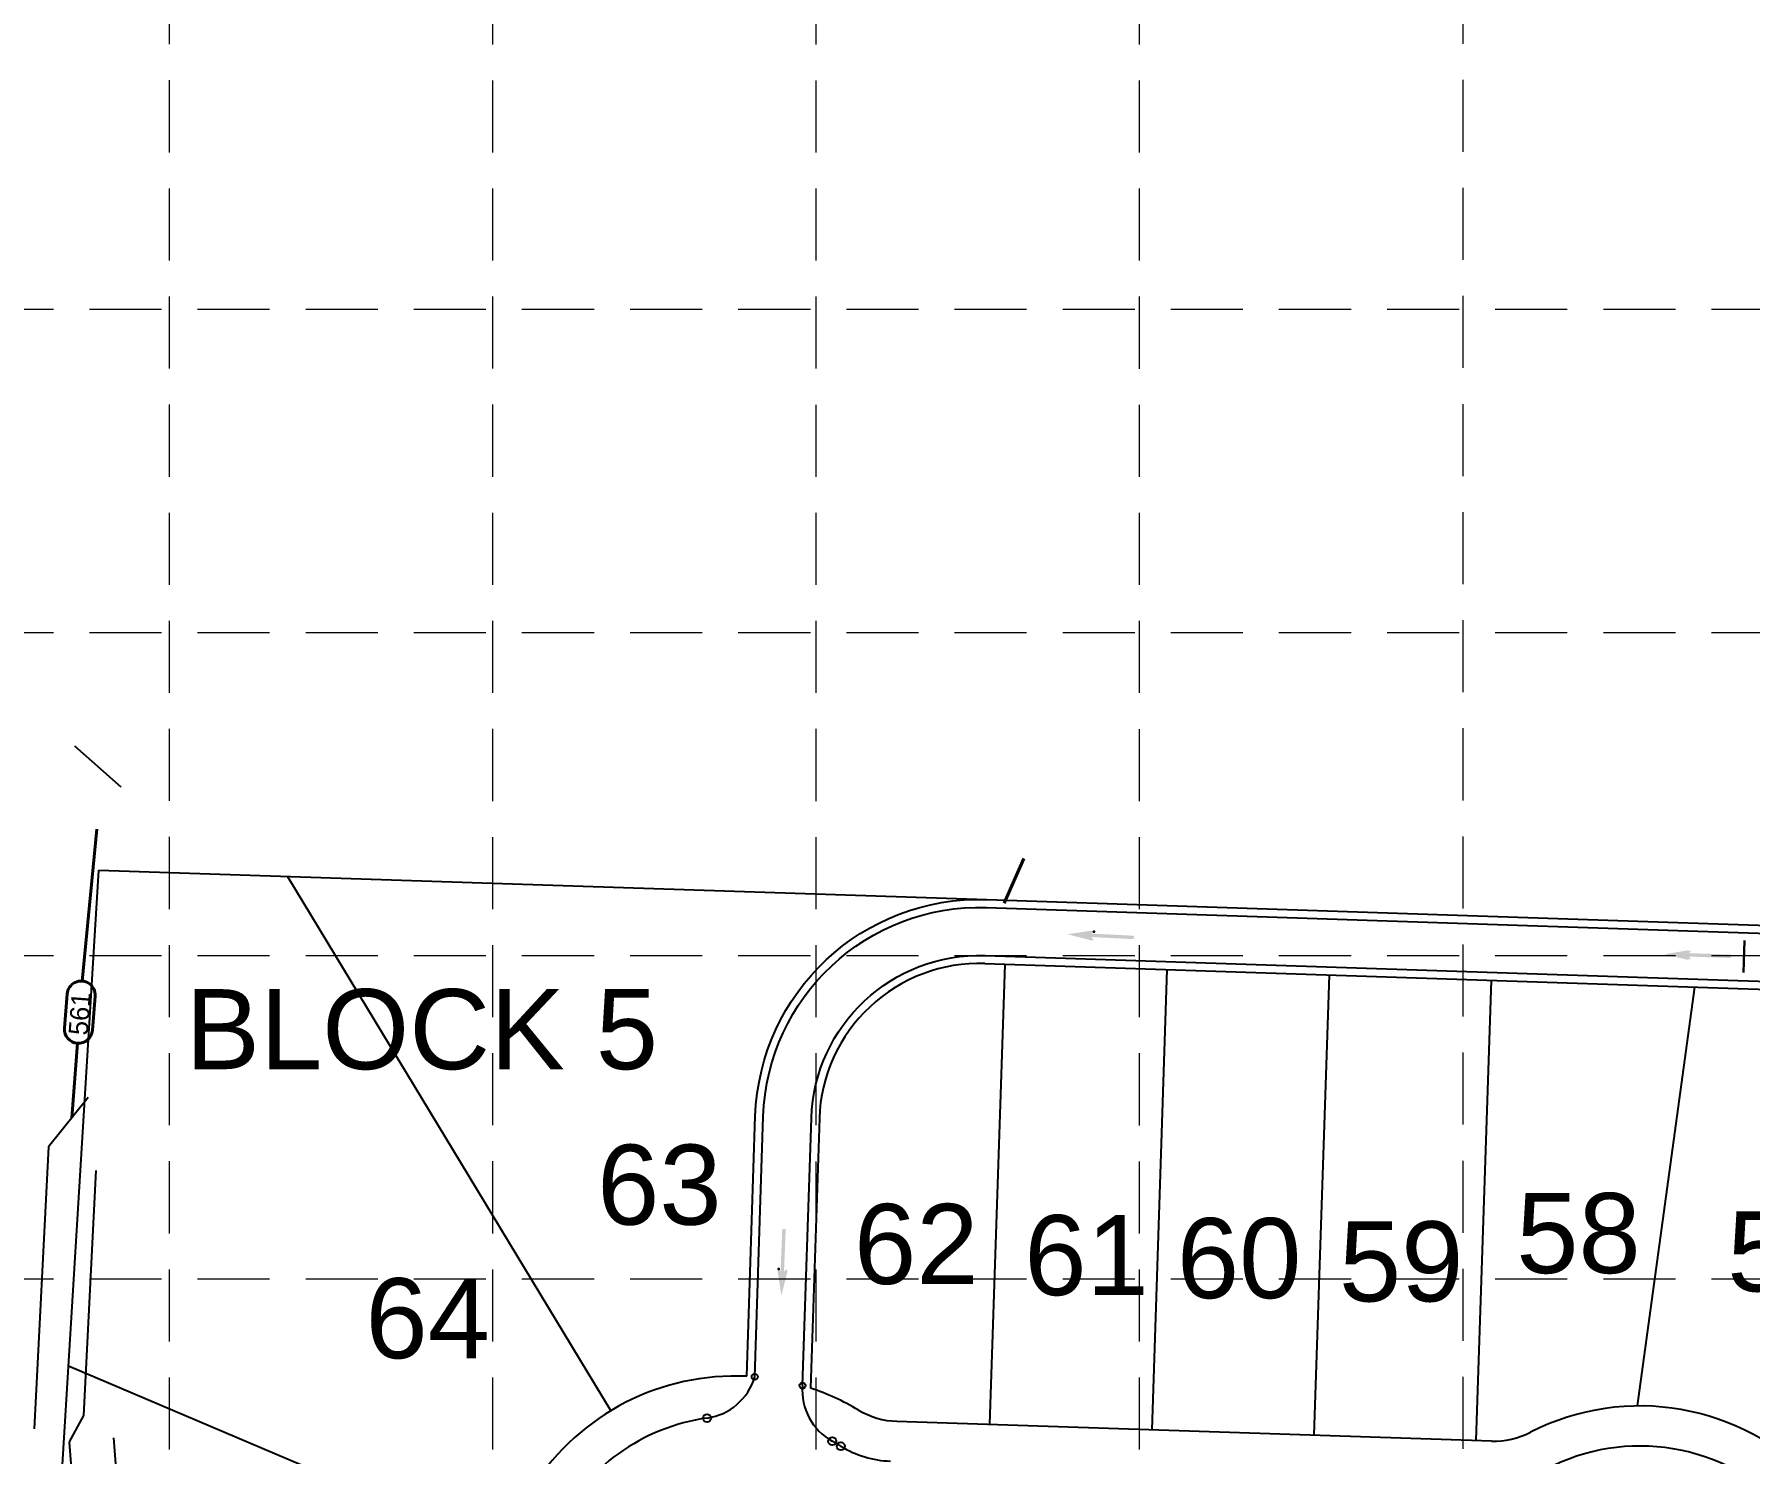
# Model space of a CAD drawing. Header units: feet. Extents: x 10084 to 13321, y 3329 to 8503.
# Drawn here: x 12072.5 to 12500.8, y 6921.7 to 7276.2 of the extents above; entities that cross this region are included whole.
import ezdxf
from ezdxf.enums import TextEntityAlignment as Align

# ---------------------------------------------------------------- set-up
doc = ezdxf.new("R2010")
doc.units = ezdxf.units.FT
doc.header["$LTSCALE"] = 40
doc.header["$MEASUREMENT"] = 0
for name, pattern in [('( Dashdot )', [1.001, 0.5, -0.25, 0.001, -0.25]), ('DASHED', [0.75, 0.5, -0.25]), ('HIDDEN', [0.375, 0.25, -0.125])]:
    doc.linetypes.add(name, pattern=pattern)
for name, color, linetype in [('CONT-L', 55, 'Continuous'), ('CURB', 4, 'Continuous'), ('flow arrow', 4, 'Continuous'), ('GRID', 254, 'DASHED'), ('Level 1', 7, 'Continuous'), ('LOT', 7, 'Continuous'), ('NAME', 6, 'Continuous'), ('ROW', 3, '( Dashdot )')]:
    doc.layers.add(name, color=color, linetype=linetype)
doc.styles.get("Standard").update_dxf_attribs({"font": 'ARIAL.TTF'})
doc.styles.add('Style-CB101', font='CB101.shx')

msp = doc.modelspace()

# ---------------------------------------------------------------- hatches: boundary and pattern name
at = {"layer": 'flow arrow', "linetype": 'Continuous', "lineweight": 30}
h = msp.add_hatch(color=7, dxfattribs=at)
edge = h.paths.add_edge_path()
edge.add_line((12336.94, 7050.08), (12336.42, 7050.72))
edge.add_line((12336.42, 7050.72), (12346.99, 7050.19))
edge.add_line((12346.99, 7050.19), (12347.03, 7051.05))
edge.add_line((12347.03, 7051.05), (12336.47, 7051.58))
edge.add_line((12336.47, 7051.58), (12337.03, 7052.05))
edge.add_line((12337.03, 7052.05), (12337.03, 7052.05))
edge.add_ellipse((12336.5, 7052.12), major_axis=(0.559, -0.028), ratio=0.285714, start_angle=342.8173, end_angle=484.7269)
edge.add_line((12336.18, 7052.27), (12336.18, 7052.27))
edge.add_line((12336.18, 7052.27), (12330.4, 7051.42))
edge.add_line((12330.4, 7051.42), (12336.07, 7049.96))
edge.add_line((12336.07, 7049.96), (12336.06, 7049.96))
edge.add_ellipse((12336.4, 7050.07), major_axis=(0.559, -0.028), ratio=0.285714, start_angle=234.1685, end_angle=374.4967)
edge.add_line((12336.94, 7050.08), (12336.94, 7050.08))
edge.add_line((12336.94, 7050.08), (12336.94, 7050.08))
h = msp.add_hatch(color=7, dxfattribs=at)
edge = h.paths.add_edge_path()
edge.add_line((12486.12, 7047.18), (12485.57, 7046.7))
edge.add_line((12485.57, 7046.7), (12496.15, 7046.35))
edge.add_line((12496.15, 7046.35), (12496.12, 7045.49))
edge.add_line((12496.12, 7045.49), (12485.54, 7045.84))
edge.add_line((12485.54, 7045.84), (12486.07, 7045.21))
edge.add_line((12486.07, 7045.21), (12486.07, 7045.21))
edge.add_ellipse((12485.53, 7045.19), major_axis=(0.56, -0.018), ratio=0.285714, start_angle=-125.8315, end_angle=14.4967, ccw=False)
edge.add_line((12485.2, 7045.07), (12485.2, 7045.07))
edge.add_line((12485.2, 7045.07), (12479.51, 7046.43))
edge.add_line((12479.51, 7046.43), (12485.28, 7047.38))
edge.add_line((12485.28, 7047.38), (12485.28, 7047.38))
edge.add_ellipse((12485.59, 7047.24), major_axis=(0.56, -0.018), ratio=0.285714, start_angle=-17.1827, end_angle=124.7269, ccw=False)
edge.add_line((12486.12, 7047.18), (12486.12, 7047.18))
edge.add_line((12486.12, 7047.18), (12486.12, 7047.18))
edge.add_line((12486.12, 7047.18), (12486.12, 7047.18))
h = msp.add_hatch(color=7, dxfattribs=at)
edge = h.paths.add_edge_path()
edge.add_line((12260.3, 6967.72), (12259.67, 6967.19))
edge.add_line((12259.67, 6967.19), (12260.09, 6977.77))
edge.add_line((12260.09, 6977.77), (12259.23, 6977.8))
edge.add_line((12259.23, 6977.8), (12258.81, 6967.23))
edge.add_line((12258.81, 6967.23), (12258.33, 6967.78))
edge.add_line((12258.33, 6967.78), (12258.33, 6967.78))
edge.add_ellipse((12258.26, 6967.25), major_axis=(0.022, 0.56), ratio=0.285714, start_angle=342.8173, end_angle=484.7269)
edge.add_line((12258.12, 6966.94), (12258.12, 6966.94))
edge.add_line((12258.12, 6966.94), (12259.02, 6961.16))
edge.add_line((12259.02, 6961.16), (12260.43, 6966.84))
edge.add_line((12260.43, 6966.84), (12260.43, 6966.84))
edge.add_ellipse((12260.31, 6967.17), major_axis=(0.022, 0.56), ratio=0.285714, start_angle=234.1685, end_angle=374.4967)
edge.add_line((12260.3, 6967.72), (12260.3, 6967.72))
edge.add_line((12260.3, 6967.72), (12260.3, 6967.72))

# ---------------------------------------------------------------- linework, layer by layer
at = {"layer": 'CONT-L', "color": 5, "extrusion": (-0.662125, -0.749394, 0), "elevation": -13319.67}
msp.add_lwpolyline([(4354.46, 562), (4369.95, 562)], dxfattribs=at)
at = {"layer": 'CONT-L', "color": 5, "extrusion": (0.77921, -0.626763, 0), "elevation": 5023.46}
msp.add_lwpolyline([(13037.82, 561), (13021.94, 561)], dxfattribs=at)
at = {"layer": 'CONT-L', "color": 5, "extrusion": (0.99876, -0.049793, 0)}
for points, elevation in [([(7590.93, 561), (7520.38, 561)], 11712.56), ([(7585.63, 562), (7524.35, 562)], 11724.66)]:
    msp.add_lwpolyline(points, dxfattribs=dict(at, elevation=elevation))
at = {"layer": 'CONT-L', "color": 5, "extrusion": (0.881092, -0.472945, 0), "elevation": 7369.7}
msp.add_lwpolyline([(11822.47, 562), (11814.95, 562)], dxfattribs=at)
at = {"layer": 'CONT-L', "color": 5, "elevation": 563}
msp.add_lwpolyline([(12092.27, 6925.67), (12093.59, 6908.26)], dxfattribs=at)
at = {"layer": 'CONT-L', "color": 5, "extrusion": (0.997173, 0.075145, 0), "elevation": 12567.41}
msp.add_lwpolyline([(5997.16, 562), (5984.16, 562)], dxfattribs=at)
at = {"layer": 'CURB', "color": 7}
for p, q in [((12310.26, 7058.09), (12549.52, 7050.17)), ((12309.86, 7046.1), (12531.96, 7038.74)), ((12252.35, 6940.87), (12254.5, 7005.91)), ((12264.28, 6938.67), (12266.5, 7005.51))]:
    msp.add_line(p, q, dxfattribs=at)
for centre, radius in [((12252.35, 6940.87), 0.75), ((12264.28, 6938.67), 0.75), ((12240.46, 6930.58), 1), ((12271.71, 6924.81), 1), ((12273.85, 6923.55), 1)]:
    msp.add_circle(centre, radius, dxfattribs=at)
at = {"layer": 'CURB', "color": 7, "extrusion": (0, 0, -1)}
for radius in [54, 42]:
    msp.add_arc((-12308.47, 7004.12), radius, 1.897, 91.897, dxfattribs=at)
at = {"layer": 'CURB', "color": 7}
for centre, radius, start, end in [((12238.43, 6944.93), 14.5, 278.0639, 343.7384), ((12278.74, 6937.49), 14.5, 175.3383, 241.0128), ((12247.48, 6881.07), 50, 98.0639, 208.0295), ((12247.48, 6881.07), 50, 58.1629, 61.0128), ((12287.03, 6944.8), 25, 238.2041, 268.2131), ((12473.35, 6873.59), 50, 328.1766, 118.0295)]:
    msp.add_arc(centre, radius, start, end, dxfattribs=at)
at = {"layer": 'flow arrow', "color": 7, "linetype": 'Continuous', "lineweight": 30}
msp.add_line((12499.19, 7041.83), (12499.47, 7049.82), dxfattribs=at)
for p in [(12337.03, 7052.05), (12258.33, 6967.78)]:
    msp.add_point(p, dxfattribs=at)
at = {"layer": 'GRID', "color": 252, "linetype": 'HIDDEN', "lineweight": 0, "ltscale": 1.8}
for p, q in [((12106.27, 3736.71), (12106.27, 8418.16)), ((12186.98, 3736.7), (12186.98, 8418.16)), ((12267.69, 3736.69), (12267.69, 8418.16)), ((12348.4, 3736.68), (12348.4, 8418.16)), ((12429.49, 3736.86), (12429.11, 8418.16)), ((10169.24, 7207.52), (13236.21, 7207.52)), ((10169.24, 7126.81), (13236.21, 7126.81)), ((10169.24, 7046.1), (13236.21, 7046.1)), ((10169.24, 6965.39), (13236.21, 6965.39))]:
    msp.add_line(p, q, dxfattribs=at)
at = {"layer": 'Level 1', "color": 5, "linetype": 'Continuous', "lineweight": 40}
for p, q in [((12084.44, 7039.72), (12088.09, 7077.68)), ((12081.84, 7005.57), (12083.26, 7024.19))]:
    msp.add_line(p, q, dxfattribs=at)
at = {"layer": 'Level 1', "color": 35, "linetype": 'Continuous', "lineweight": 40}
msp.add_line((12314.63, 7059.22), (12319.55, 7070.37), dxfattribs=at)
at = {"layer": 'Level 1', "color": 5, "linetype": 'Continuous', "lineweight": 40, "flags": 128}
msp.add_lwpolyline([(12087.67, 7035.97), (12087.01, 7027.42), (12087.01, 7027.42, -1), (12080.03, 7027.95), (12080.03, 7027.95), (12080.69, 7036.5), (12080.69, 7036.5, -1), (12087.67, 7035.97)], format="xyb", dxfattribs=at)
at = {"layer": 'LOT', "color": 7}
for p, q in [((12074.8, 6841.86), (12088.56, 7067.43)), ((12088.56, 7067.43), (12310.33, 7060.09)), ((12135.7, 7065.87), (12216.42, 6932.41)), ((12314.8, 7043.93), (12310.99, 6929)), ((12355.27, 7042.59), (12351.47, 6927.65)), ((12395.75, 7041.25), (12391.94, 6926.31)), ((12436.23, 7039.91), (12432.42, 6924.97)), ((12472.73, 6933.59), (12487.11, 7038.23)), ((12081.01, 6943.6), (12189.76, 6897.47))]:
    msp.add_line(p, q, dxfattribs=at)
at = {"layer": 'ROW', "color": 7, "linetype": 'Continuous'}
for p, q in [((12310.33, 7060.09), (12547.59, 7052.23)), ((12309.8, 7044.1), (12531.43, 7036.76)), ((12250.35, 6941), (12252.5, 7005.97)), ((12268.5, 7005.44), (12266.26, 6938.05)), ((12287.84, 6929.76), (12436.3, 6924.85))]:
    msp.add_line(p, q, dxfattribs=at)
at = {"layer": 'ROW', "color": 7, "linetype": 'Continuous', "extrusion": (0, 0, -1)}
msp.add_arc((-12308.47, 7004.12), 56, 1.897, 91.897, dxfattribs=at)
at = {"layer": 'ROW', "color": 7, "linetype": 'Continuous'}
for centre, radius, start, end in [((12308.47, 7004.12), 40, 88.1031, 178.1031), ((12247.48, 6881.07), 60, 87.2533, 207.0581), ((12247.48, 6881.07), 60, 59.148, 71.7535), ((12288.5, 6949.75), 20, 239.148, 268.1031), ((12473.35, 6873.59), 60, 329.148, 117.0581), ((12436.96, 6944.83), 20, 268.1031, 297.0581)]:
    msp.add_arc(centre, radius, start, end, dxfattribs=at)

# ---------------------------------------------------------------- texts
at = {"layer": 'Level 1', "color": 5, "linetype": 'Continuous', "lineweight": 40, "style": 'Style-CB101'}
msp.add_text('561', height=4.8, rotation=85.6428, dxfattribs=at).set_placement((12081.02, 7026.43), align=Align.TOP_LEFT)
at = {"layer": 'NAME', "color": 7}
for s, p in [('BLOCK 5', (12110.2, 7027.71)), ('63', (12213.01, 6988.87)), ('58', (12442.49, 6976.78)), ('62', (12277.15, 6974.06)), ('61', (12319.67, 6971.27)), ('57', (12495.16, 6972.21)), ('60', (12357.76, 6970.52)), ('59', (12398.22, 6969.71)), ('64', (12155.17, 6955.51))]:
    msp.add_text(s, height=20, dxfattribs=at).set_placement(p, align=Align.MIDDLE_LEFT)

doc.saveas('drawing.dxf')
